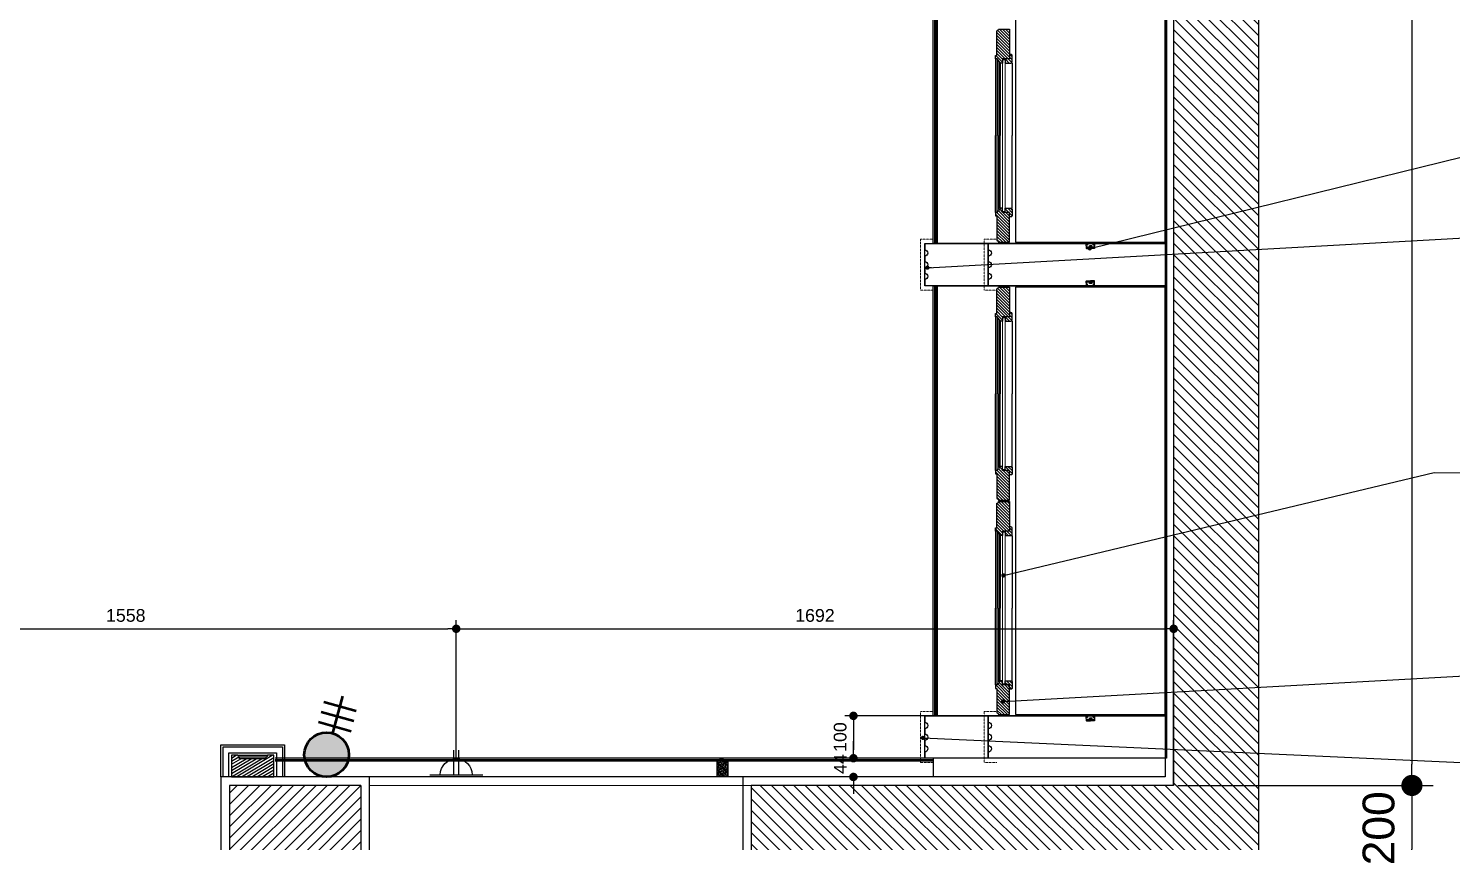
# Model space of a CAD drawing. Header units: inches. Extents: x 274057 to 444617, y 490067 to 635630.
# Drawn here: x 366054 to 369409, y 530494 to 532412 of the extents above; entities that cross this region are included whole.
import ezdxf

# ---------------------------------------------------------------- set-up
doc = ezdxf.new("R2010")
doc.units = ezdxf.units.IN
doc.header["$MEASUREMENT"] = 0
doc.linetypes.add('DASHED2', pattern=[0.375, 0.25, -0.125])
doc.linetypes.add('HIDDEN', pattern=[0.375, 0.25, -0.125])
for name, color, linetype in [('CQ centerline', 8, 'Continuous'), ('CQ Grg Gypsum', 41, 'Continuous'), ('CQ PANEL DIMENSION', 1, 'Continuous'), ('CQ Plaster', 1, 'Continuous'), ('CQ SPOT DETAIL DIMENSION', 9, 'Continuous'), ('CQ Wall plan', 3, 'Continuous'), ('CQ Wood Section', 60, 'Continuous'), ('CQ wood skirting plan', 34, 'Continuous'), ('CQ_callout', 34, 'Continuous'), ('ELECTRICAL', 10, 'Continuous'), ('ID-wall paper', 8, 'Continuous'), ('Layer7', 8, 'Continuous'), ('LIGHT', 4, 'Continuous'), ('WALLS LINE', 5, 'DASHED2'), ('WOOD 02', 32, 'Continuous'), ('Wood SECT', 1, 'Continuous'), ('xref 1st floor$0$CQ Wall hatch_CHB', 8, 'Continuous'), ('xref 1st floor_$0$CQ Wall hatch_CHB', 8, 'Continuous')]:
    doc.layers.add(name, color=color, linetype=linetype)
for name, color, linetype, lineweight in [('CQ Switches and Outlets', 1, 'Continuous', 50), ('CQ wooh hatch', 8, 'HIDDEN', 18), ('Glass', 4, 'Continuous', 0), ('WOOD-HID', 8, 'HIDDEN', 18), ('xref 1st floor_$0$A-GLAZ', 134, 'Continuous', 18)]:
    doc.layers.add(name, color=color, linetype=linetype, lineweight=lineweight)
doc.styles.get("Standard").update_dxf_attribs({"font": 'arial.ttf'})
doc.dimstyles.new('CQ 20', dxfattribs={"dimscale": 0.2, "dimtxt": 150, "dimasz": 100, "dimexe": 100, "dimexo": 20, "dimgap": 80, "dimtad": 1, "dimdec": 0, "dimzin": 0, "dimdsep": 46, "dimtxsty": 'Standard', "dimblk": 'DOT', "dimcen": 100, "dimclrd": 1, "dimclre": 1, "dimclrt": 3, "dimadec": 0, "dimazin": 0, "dimtfac": 1, "dimtdec": 0, "dimtofl": 0, "dimtmove": 0, "dimatfit": 3, "dimfxl": 1, "dimtolj": 1, "dimtzin": 0, "dimlwd": -1, "dimarcsym": 0})
doc.dimstyles.new('CQ 50', dxfattribs={"dimscale": 0.5, "dimtxt": 150, "dimasz": 100, "dimexe": 100, "dimexo": 20, "dimgap": 80, "dimtad": 1, "dimdec": 0, "dimzin": 0, "dimdsep": 46, "dimtxsty": 'Standard', "dimblk": 'DOT', "dimcen": 100, "dimclrd": 250, "dimclre": 250, "dimclrt": 3, "dimadec": 0, "dimazin": 0, "dimtfac": 1, "dimtdec": 0, "dimtofl": 0, "dimtmove": 0, "dimatfit": 3, "dimfxl": 3, "dimtolj": 1, "dimtzin": 0, "dimlwd": -1, "dimarcsym": 0})
doc.dimstyles.get("Standard").update_dxf_attribs({"dimtxt": 0.18, "dimasz": 0.18, "dimexe": 0.18, "dimexo": 0.0625, "dimgap": 0.09, "dimtad": 0, "dimtih": 1, "dimtoh": 1, "dimdec": 4, "dimzin": 0, "dimdsep": 46, "dimtxsty": 'Standard', "dimcen": 0.09, "dimadec": 0, "dimazin": 0, "dimtfac": 1, "dimtdec": 4, "dimtofl": 0, "dimtmove": 0, "dimatfit": 3, "dimfxl": 1, "dimtolj": 1, "dimtzin": 0, "dimarcsym": 0})
pattern_1 = [(31.0285767, (-9711.719, 16696.3715), (-3.22165956, 5.35568947), [])]
pattern_2 = [(45, (20118.3853, -75328.2434), (-3.535533906, 3.535533906), [])]
pattern_3 = [(45, (20104.3854, -75328.2434), (-3.535533906, 3.535533906), [])]
pattern_4 = [(45, (-129664.704, 866902.0205), (4.24264069, -4.24264069), [10, -2]), (45, (-129664.704, 866899.192), (4.24264069, -4.24264069), [6, -1.5, 3, -1.5]), (45, (-129665.411, 866895.6565), (4.24264069, -4.24264069), [10, -2])]

# ---------------------------------------------------------------- blocks, each defined once
blk = doc.blocks.new('ff-15 wall plan')
at = {"layer": 'xref 1st floor$0$CQ Wall hatch_CHB'}
h = blk.add_hatch(dxfattribs=at)
h.set_pattern_fill('ANSI31', color=8, scale=150, angle=90)
h.paths.add_polyline_path([(484777.7, 543135.7), (485452.7, 543135.7), (485452.7, 542468.7), (485652.7, 542468.7), (485652.7, 549898.7), (485452.7, 549898.7), (485452.7, 543336), (484456.7, 543336), (484456.7, 542268.7), (484852.7, 542268.7), (484852.7, 542468.7), (484777.7, 542468.7)])
at = {"layer": 'xref 1st floor_$0$CQ Wall hatch_CHB'}
h = blk.add_hatch(dxfattribs=at)
h.set_pattern_fill('ANSI31,_O', color=8, scale=150)
h.set_pattern_definition([(45, (458002.683, 515592.913), (-13.258252, 13.258252), [])])
h.paths.add_polyline_path([(483536.3, 543336), (483536.3, 543336), (483226.3, 543336), (483226.3, 543136), (483536.3, 543136)])
h.paths.add_polyline_path([(481176.3, 543336), (481176.3, 543136), (480866.3, 543136), (480866.3, 543136), (480866.3, 543201), (480866.3, 543201), (480866.3, 543336)])
at = {"layer": 'CQ Plaster', "elevation": 0}
blk.add_lwpolyline([(484752.7, 549899.1), (484752.7, 549879.1), (485432.7, 549879.1), (485432.7, 543356), (484436.7, 543356), (484436.7, 542248.7), (485652.7, 542248.7)], dxfattribs=at)
at = {"layer": 'CQ Plaster'}
blk.add_lwpolyline([(483556.3, 543336), (483556.3, 543356), (483206.3, 543356), (483206.3, 543116), (483556.3, 543116), (483556.3, 543336)], dxfattribs=at)
at = {"layer": 'CQ Wall plan'}
for p, q in [((485452.7, 549898.7), (485452.7, 543336, 0)), ((485652.7, 549898.7), (485652.7, 542468.7)), ((483226.3, 543336), (483226.3, 543136)), ((483536.3, 543336), (483226.3, 543336)), ((483536.3, 543336), (483536.3, 543136)), ((484456.7, 543336, 0), (484456.7, 542268.7)), ((485452.7, 543336, 0), (484456.7, 543336, 0))]:
    blk.add_line(p, q, dxfattribs=at)
blk.add_lwpolyline([(485452.7, 543336), (485452.7, 543633.7)], dxfattribs=at)
at = {"layer": 'xref 1st floor_$0$A-GLAZ'}
blk.add_line((484456.7, 543336, 0), (483556.3, 543336, 0), dxfattribs=at)
blk = doc.blocks.new('_Dot')
at = {"color": 0, "linetype": 'ByBlock', "lineweight": -2}
blk.add_line((-0.5, 0), (-1, 0), dxfattribs=at)
at = {"color": 0, "linetype": 'ByBlock', "const_width": 0.5}
blk.add_lwpolyline([(-0.25, 0, 1), (0.25, 0, 1)], format="xyb", close=True, dxfattribs=at)
blk = doc.blocks.new('*D625')
at = {"layer": 'CQ Wood Section', "color": 250, "lineweight": -2, "transparency": 16777216}
for p, q in [((368763.9, 537189.2), (369365.8, 537189.2)), ((368763.9, 530626.5), (369365.8, 530626.5))]:
    blk.add_line(p, q, dxfattribs=at)
at = {"layer": 'CQ Wood Section', "color": 250, "transparency": 16777216}
blk.add_line((369315.8, 537139.2), (369315.8, 530676.5), dxfattribs=at)
at = {"layer": 'Defpoints', "color": 0, "transparency": 16777216}
for p in [(368753.9, 537189.2), (368753.9, 530626.5, 0), (369315.8, 530626.5)]:
    blk.add_point(p, dxfattribs=at)
at = {"layer": 'CQ Wood Section', "color": 250, "transparency": 16777216, "xscale": 50, "yscale": 50, "zscale": 50}
for p, rotation in [((369315.8, 537189.2), 90), ((369315.8, 530626.5), 270)]:
    blk.add_blockref('_Dot', p, dxfattribs=dict(at, rotation=rotation))
at = {"layer": 'CQ Wood Section', "color": 3, "transparency": 16777216, "insert": (369237.5, 533907.9), "char_height": 75, "attachment_point": 5, "rotation": 90}
blk.add_mtext('\\A1;6563', dxfattribs=at)
blk = doc.blocks.new('*D626')
at = {"layer": 'CQ Wood Section', "color": 250, "lineweight": -2, "transparency": 16777216}
for p, q in [((368763.9, 530626.5), (369365.8, 530626.5)), ((368763.9, 530426.2), (369365.8, 530426.2))]:
    blk.add_line(p, q, dxfattribs=at)
at = {"layer": 'CQ Wood Section', "color": 250, "transparency": 16777216}
blk.add_line((369315.8, 530576.5), (369315.8, 530476.2), dxfattribs=at)
at = {"layer": 'Defpoints', "color": 0, "transparency": 16777216}
for p in [(368753.9, 530626.5, 0), (368753.9, 530426.2), (369315.8, 530426.2)]:
    blk.add_point(p, dxfattribs=at)
at = {"layer": 'CQ Wood Section', "color": 250, "transparency": 16777216, "xscale": 50, "yscale": 50, "zscale": 50}
for p, rotation in [((369315.8, 530626.5), 90), ((369315.8, 530426.2), 270)]:
    blk.add_blockref('_Dot', p, dxfattribs=dict(at, rotation=rotation))
at = {"layer": 'CQ Wood Section', "color": 3, "transparency": 16777216, "insert": (369237.5, 530525.4), "char_height": 75, "attachment_point": 5, "rotation": 90}
blk.add_mtext('\\A1;200', dxfattribs=at)
blk = doc.blocks.new('*D630')
at = {"layer": 'CQ PANEL DIMENSION', "color": 1, "lineweight": -2, "transparency": 16777216}
for p, q in [((368279.9, 530790.6), (367978.9, 530790.6)), ((368279.9, 530690.6), (367978.9, 530690.6))]:
    blk.add_line(p, q, dxfattribs=at)
at = {"layer": 'CQ PANEL DIMENSION', "color": 1, "transparency": 16777216}
blk.add_line((367998.9, 530770.6), (367998.9, 530710.6), dxfattribs=at)
at = {"layer": 'Defpoints', "color": 0, "transparency": 16777216}
for p in [(368283.9, 530790.6), (367998.9, 530690.6), (368283.9, 530690.6)]:
    blk.add_point(p, dxfattribs=at)
at = {"layer": 'CQ PANEL DIMENSION', "color": 1, "transparency": 16777216, "xscale": 20, "yscale": 20, "zscale": 20}
for p, rotation in [((367998.9, 530790.6), 90), ((367998.9, 530690.6), 270)]:
    blk.add_blockref('_Dot', p, dxfattribs=dict(at, rotation=rotation))
at = {"layer": 'CQ PANEL DIMENSION', "color": 3, "transparency": 16777216, "insert": (367967.6, 530740.6), "char_height": 30, "attachment_point": 5, "rotation": 90}
blk.add_mtext('\\A1;100', dxfattribs=at)
blk = doc.blocks.new('*D631')
at = {"layer": 'CQ PANEL DIMENSION', "color": 1, "transparency": 16777216}
for p, q in [((367998.9, 530710.6), (367998.9, 530730.6)), ((367998.9, 530626.5), (367998.9, 530606.5))]:
    blk.add_line(p, q, dxfattribs=at)
at = {"layer": 'CQ PANEL DIMENSION', "color": 1, "lineweight": -2, "transparency": 16777216}
for p, q in [((368279.9, 530690.6), (367978.9, 530690.6)), ((368309.9, 530646.5), (367978.9, 530646.5))]:
    blk.add_line(p, q, dxfattribs=at)
at = {"layer": 'Defpoints', "color": 0, "transparency": 16777216}
for p in [(368283.9, 530690.6), (367998.9, 530646.5), (368313.9, 530646.5)]:
    blk.add_point(p, dxfattribs=at)
at = {"layer": 'CQ PANEL DIMENSION', "color": 1, "transparency": 16777216, "xscale": 20, "yscale": 20, "zscale": 20}
for p, rotation in [((367998.9, 530690.6), 270), ((367998.9, 530646.5), 90)]:
    blk.add_blockref('_Dot', p, dxfattribs=dict(at, rotation=rotation))
at = {"layer": 'CQ PANEL DIMENSION', "color": 3, "transparency": 16777216, "insert": (367967.9, 530676.9), "char_height": 30, "attachment_point": 5, "rotation": 90}
blk.add_mtext('\\A1;44', dxfattribs=at)
blk = doc.blocks.new('arch molding plan')
at = {"layer": 'CQ centerline'}
h = blk.add_hatch(dxfattribs=at)
h.set_pattern_fill('ANSI31', color=256, scale=50, angle=-13.9714, style=0)
h.set_pattern_definition([(31.0285767, (-11404.87, 16696.3715), (-3.22165956, 5.35568947), [])])
edge = h.paths.add_edge_path()
edge.add_line((364471.7, 530646.5), (364459.2, 530646.5))
edge.add_line((364459.2, 530646.5), (364384.2, 530646.5))
edge.add_line((364384.2, 530646.5), (364371.7, 530646.5))
edge.add_line((364371.7, 530646.5), (364371.7, 530697.5))
edge.add_line((364371.7, 530697.5), (364386.7, 530697.5))
edge.add_arc((364390.7, 530697.5), 4, 180.0003, 269.9993)
edge.add_line((364390.7, 530693.5), (364390.7, 530689.5))
edge.add_line((364390.7, 530689.5), (364452.7, 530689.5))
edge.add_line((364452.7, 530689.5), (364452.7, 530693.5))
edge.add_arc((364452.7, 530697.5), 4, 270.0007, 360.0001)
edge.add_line((364456.7, 530697.5), (364471.7, 530697.5))
edge.add_line((364471.7, 530697.5), (364471.7, 530646.5))
h = blk.add_hatch(dxfattribs=at)
h.set_pattern_fill('ANSI31', color=256, scale=50, angle=-13.9714, style=0)
h.set_pattern_definition(pattern_1)
edge = h.paths.add_edge_path()
edge.add_line((366531.7, 530646.5), (366544.2, 530646.5))
edge.add_line((366544.2, 530646.5), (366619.2, 530646.5))
edge.add_line((366619.2, 530646.5), (366631.7, 530646.5))
edge.add_line((366631.7, 530646.5), (366631.7, 530697.5))
edge.add_line((366631.7, 530697.5), (366616.7, 530697.5))
edge.add_arc((366612.7, 530697.5), 4, 270.0007, 359.9997, ccw=False)
edge.add_line((366612.7, 530693.5), (366612.7, 530689.5))
edge.add_line((366612.7, 530689.5), (366550.7, 530689.5))
edge.add_line((366550.7, 530689.5), (366550.7, 530693.5))
edge.add_arc((366550.7, 530697.5), 4, 179.9999, 269.9993, ccw=False)
edge.add_line((366546.7, 530697.5), (366531.7, 530697.5))
edge.add_line((366531.7, 530697.5), (366531.7, 530646.5))
h = blk.add_hatch(dxfattribs=at)
h.set_pattern_fill('ANSI31', color=256, scale=50, angle=-13.9714, style=0)
h.set_pattern_definition([(31.0285767, (-11871.719, 16696.3715), (-3.22165956, 5.35568947), [])])
edge = h.paths.add_edge_path()
edge.add_line((364371.7, 530406.5), (364384.2, 530406.5))
edge.add_line((364384.2, 530406.5), (364459.2, 530406.5))
edge.add_line((364459.2, 530406.5), (364471.7, 530406.5))
edge.add_line((364471.7, 530406.5), (364471.7, 530355.5))
edge.add_line((364471.7, 530355.5), (364456.7, 530355.5))
edge.add_arc((364452.7, 530355.5), 4, 0.0003, 89.9993)
edge.add_line((364452.7, 530359.5), (364452.7, 530363.5))
edge.add_line((364452.7, 530363.5), (364390.7, 530363.5))
edge.add_line((364390.7, 530363.5), (364390.7, 530359.5))
edge.add_arc((364390.7, 530355.5), 4, 90.0007, 180.0001)
edge.add_line((364386.7, 530355.5), (364371.7, 530355.5))
edge.add_line((364371.7, 530355.5), (364371.7, 530406.5))
h = blk.add_hatch(dxfattribs=at)
h.set_pattern_fill('ANSI31', color=256, scale=50, angle=-13.9714, style=0)
h.set_pattern_definition(pattern_1)
edge = h.paths.add_edge_path()
edge.add_line((366531.7, 530406.5), (366544.2, 530406.5))
edge.add_line((366544.2, 530406.5), (366619.2, 530406.5))
edge.add_line((366619.2, 530406.5), (366631.7, 530406.5))
edge.add_line((366631.7, 530406.5), (366631.7, 530355.5))
edge.add_line((366631.7, 530355.5), (366616.7, 530355.5))
edge.add_arc((366612.7, 530355.5), 4, 0.0003, 89.9993)
edge.add_line((366612.7, 530359.5), (366612.7, 530363.5))
edge.add_line((366612.7, 530363.5), (366550.7, 530363.5))
edge.add_line((366550.7, 530363.5), (366550.7, 530359.5))
edge.add_arc((366550.7, 530355.5), 4, 90.0007, 180.0001)
edge.add_line((366546.7, 530355.5), (366531.7, 530355.5))
edge.add_line((366531.7, 530355.5), (366531.7, 530406.5))
for p, q in [((364456.7, 530697.5, 0), (364386.7, 530697.5, 0)), ((364390.7, 530693.5, 0), (364452.7, 530693.5, 0)), ((366546.7, 530697.5, 0), (366616.7, 530697.5, 0)), ((366612.7, 530693.5, 0), (366550.7, 530693.5, 0)), ((364386.7, 530355.5, 0), (364456.7, 530355.5, 0)), ((364452.7, 530359.5, 0), (364390.7, 530359.5, 0)), ((366546.7, 530355.5, 0), (366616.7, 530355.5, 0)), ((366612.7, 530359.5, 0), (366550.7, 530359.5, 0))]:
    blk.add_line(p, q, dxfattribs=at)
at = {"layer": 'CQ Wood Section', "ltscale": 1000, "elevation": 0}
for points in [[(364471.7, 530646.5), (364459.2, 530646.5), (364459.2, 530646.5), (364384.2, 530646.5), (364384.2, 530646.5), (364371.7, 530646.5), (364371.7, 530697.5), (364386.7, 530697.5, 0.414209), (364390.7, 530693.5), (364390.7, 530689.5), (364452.7, 530689.5), (364452.7, 530693.5, 0.414211), (364456.7, 530697.5), (364471.7, 530697.5), (364471.7, 530646.5)], [(366531.7, 530646.5), (366544.2, 530646.5), (366544.2, 530646.5), (366619.2, 530646.5), (366619.2, 530646.5), (366631.7, 530646.5), (366631.7, 530697.5), (366616.7, 530697.5, -0.414209), (366612.7, 530693.5), (366612.7, 530689.5), (366550.7, 530689.5), (366550.7, 530693.5, -0.414211), (366546.7, 530697.5), (366531.7, 530697.5), (366531.7, 530646.5)], [(364371.7, 530406.5), (364384.2, 530406.5), (364384.2, 530406.5), (364459.2, 530406.5), (364459.2, 530406.5), (364471.7, 530406.5), (364471.7, 530355.5), (364456.7, 530355.5, 0.414209), (364452.7, 530359.5), (364452.7, 530363.5), (364390.7, 530363.5), (364390.7, 530359.5, 0.414211), (364386.7, 530355.5), (364371.7, 530355.5), (364371.7, 530406.5)], [(366531.7, 530406.5), (366544.2, 530406.5), (366544.2, 530406.5), (366619.2, 530406.5), (366619.2, 530406.5), (366631.7, 530406.5), (366631.7, 530355.5), (366616.7, 530355.5, 0.414209), (366612.7, 530359.5), (366612.7, 530363.5), (366550.7, 530363.5), (366550.7, 530359.5, 0.414211), (366546.7, 530355.5), (366531.7, 530355.5), (366531.7, 530406.5)]]:
    blk.add_lwpolyline(points, format="xyb", dxfattribs=at)
at = {"layer": 'CQ wood skirting plan', "elevation": 0}
for points in [[(364496.7, 530646.5), (364496.7, 530722.5), (364346.7, 530722.5), (364346.7, 530646.5)], [(364491.7, 530646.5), (364491.7, 530717.5), (364351.7, 530717.5), (364351.7, 530646.5)], [(366506.7, 530646.5), (366506.7, 530722.5), (366656.7, 530722.5), (366656.7, 530646.5)], [(366511.7, 530646.5), (366511.7, 530717.5), (366651.7, 530717.5), (366651.7, 530646.5)], [(364477.7, 530646.5), (364477.7, 530703.5), (364365.7, 530703.5), (364365.7, 530646.5)], [(366525.7, 530646.5), (366525.7, 530703.5), (366637.7, 530703.5), (366637.7, 530646.5)], [(364346.7, 530406.5), (364346.7, 530330.5), (364496.7, 530330.5), (364496.7, 530406.5)], [(364351.7, 530406.5), (364351.7, 530335.5), (364491.7, 530335.5), (364491.7, 530406.5)], [(364365.7, 530406.5), (364365.7, 530349.5), (364477.7, 530349.5), (364477.7, 530406.5)], [(366506.7, 530406.5), (366506.7, 530330.5), (366656.7, 530330.5), (366656.7, 530406.5)], [(366511.7, 530406.5), (366511.7, 530335.5), (366651.7, 530335.5), (366651.7, 530406.5)], [(366525.7, 530406.5), (366525.7, 530349.5), (366637.7, 530349.5), (366637.7, 530406.5)]]:
    blk.add_lwpolyline(points, dxfattribs=at)
blk = doc.blocks.new('2 gong outlet')
at = {"layer": 'ELECTRICAL'}
for p, q in [((-27969.9, 39017.2), (-27969.9, 39133.5)), ((-27946.5, 39017.2), (-27946.5, 39133.5)), ((-27832.8, 39017.2), (-28082.8, 39017.2))]:
    blk.add_line(p, q, dxfattribs=at)
blk.add_arc((-27957.8, 39017.2), 75, 0, 180, dxfattribs=at)
blk = doc.blocks.new('*D632')
at = {"layer": 'CQ SPOT DETAIL DIMENSION', "color": 1, "lineweight": -2, "transparency": 16777216}
for p, q in [((365503.9, 530634.5), (365503.9, 531016)), ((367062.3, 530693), (367062.3, 531016))]:
    blk.add_line(p, q, dxfattribs=at)
at = {"layer": 'CQ SPOT DETAIL DIMENSION', "color": 1, "transparency": 16777216}
blk.add_line((365523.9, 530996), (367042.3, 530996), dxfattribs=at)
at = {"layer": 'Defpoints', "color": 0, "transparency": 16777216}
for p in [(367062.3, 530996), (367062.3, 530689, 0), (365503.9, 530630.5)]:
    blk.add_point(p, dxfattribs=at)
at = {"layer": 'CQ SPOT DETAIL DIMENSION', "color": 1, "transparency": 16777216, "xscale": 20, "yscale": 20, "zscale": 20, "rotation": 180}
blk.add_blockref('_Dot', (365503.9, 530996), dxfattribs=at)
at = {"layer": 'CQ SPOT DETAIL DIMENSION', "color": 1, "transparency": 16777216, "xscale": 20, "yscale": 20, "zscale": 20}
blk.add_blockref('_Dot', (367062.3, 530996), dxfattribs=at)
at = {"layer": 'CQ SPOT DETAIL DIMENSION', "color": 3, "transparency": 16777216, "insert": (366283.1, 531027.3), "char_height": 30, "attachment_point": 5}
blk.add_mtext('\\A1;1558', dxfattribs=at)
blk = doc.blocks.new('*D633')
at = {"layer": 'CQ SPOT DETAIL DIMENSION', "color": 1, "lineweight": -2, "transparency": 16777216}
for p, q in [((367062.3, 530693), (367062.3, 531016)), ((368753.9, 530630.5), (368753.9, 531016))]:
    blk.add_line(p, q, dxfattribs=at)
at = {"layer": 'CQ SPOT DETAIL DIMENSION', "color": 1, "transparency": 16777216}
blk.add_line((367082.3, 530996), (368733.9, 530996), dxfattribs=at)
at = {"layer": 'Defpoints', "color": 0, "transparency": 16777216}
for p in [(368753.9, 530996), (367062.3, 530689, 0), (368753.9, 530626.5, 0)]:
    blk.add_point(p, dxfattribs=at)
at = {"layer": 'CQ SPOT DETAIL DIMENSION', "color": 1, "transparency": 16777216, "xscale": 20, "yscale": 20, "zscale": 20, "rotation": 180}
blk.add_blockref('_Dot', (367062.3, 530996), dxfattribs=at)
at = {"layer": 'CQ SPOT DETAIL DIMENSION', "color": 1, "transparency": 16777216, "xscale": 20, "yscale": 20, "zscale": 20}
blk.add_blockref('_Dot', (368753.9, 530996), dxfattribs=at)
at = {"layer": 'CQ SPOT DETAIL DIMENSION', "color": 3, "transparency": 16777216, "insert": (367908.1, 531027.3), "char_height": 30, "attachment_point": 5}
blk.add_mtext('\\A1;1692', dxfattribs=at)
blk = doc.blocks.new('cabinet 80 framed glass door')
at = {"layer": 'Layer7'}
h = blk.add_hatch(dxfattribs=at)
h.set_pattern_fill('ANSI31', color=256, scale=40)
h.set_pattern_definition(pattern_2)
h.paths.add_polyline_path([(352338.8, 505867.2), (352338.8, 505864.2), (352346.8, 505864.2), (352346.8, 505868.2, 0.414214), (352350.8, 505872.2), (352353.8, 505872.2, -0.414214), (352356.8, 505875.2), (352356.8, 505880.7), (352346.8, 505880.7), (352346.8, 505886.7), (352346.8, 505897.2), (352336.8, 505897.2), (352276.8, 505897.2), (352276.8, 505871.2, -0.397359), (352280.8, 505867.2)])
h = blk.add_hatch(dxfattribs=at)
h.set_pattern_fill('ANSI31', color=256, scale=40)
h.set_pattern_definition(pattern_3)
h.paths.add_polyline_path([(352346.8, 505903.2), (352339.8, 505903.2, 0.414214), (352336.8, 505900.2), (352336.8, 505897.2), (352346.8, 505897.2), (352346.8, 505886.7), (352356.8, 505886.7), (352356.8, 505897.2), (352356.8, 505900.2, 0.414214), (352353.8, 505903.2)])
h = blk.add_hatch(dxfattribs=at)
h.set_pattern_fill('ANSI31', color=256, scale=40)
h.set_pattern_definition(pattern_3)
h.paths.add_polyline_path([(352702.5, 505903.2, 0.414214), (352699.5, 505900.2), (352699.5, 505897.2), (352699.5, 505886.7), (352709.5, 505886.7), (352709.5, 505897.2), (352719.5, 505897.2), (352719.5, 505900.2, 0.414214), (352716.5, 505903.2), (352709.5, 505903.2)])
h = blk.add_hatch(dxfattribs=at)
h.set_pattern_fill('ANSI31', color=256, scale=40)
h.set_pattern_definition(pattern_2)
h.paths.add_polyline_path([(352775.5, 505867.2, -0.397359), (352779.5, 505871.2), (352779.5, 505897.2), (352709.5, 505897.2), (352709.5, 505886.7), (352709.5, 505880.7), (352699.5, 505880.7), (352699.5, 505875.2, -0.414214), (352702.5, 505872.2), (352705.5, 505872.2, 0.414214), (352709.5, 505868.2), (352709.5, 505864.2), (352717.5, 505864.2), (352717.5, 505867.2)])
at = {"color": 8, "elevation": 0.1}
for points in [[(352356.8, 505903), (352528.1, 505903)], [(352699.5, 505903), (352528.1, 505903)], [(352346.8, 505868.2), (352528.1, 505868.2)], [(352346.8, 505864.2), (352528.1, 505864.2)], [(352353.8, 505872.2), (352528.1, 505872.2)], [(352356.8, 505875.2), (352528.1, 505875.2)], [(352699.5, 505875.2), (352528.1, 505875.2)], [(352702.5, 505872.2), (352528.1, 505872.2)], [(352709.5, 505868.2), (352528.1, 505868.2)], [(352709.5, 505864.2), (352528.1, 505864.2)]]:
    blk.add_lwpolyline(points, dxfattribs=at)
at = {"layer": 'Glass', "color": 4, "elevation": 0.1}
for points in [[(352528.1, 505886.7), (352349.4, 505886.7), (352349.4, 505880.7), (352528.1, 505880.7)], [(352528.1, 505886.7), (352706.8, 505886.7), (352706.8, 505880.7), (352528.1, 505880.7)]]:
    blk.add_lwpolyline(points, dxfattribs=at)
at = {"layer": 'Wood SECT', "elevation": 0.1}
for points in [[(352356.8, 505880.7), (352356.8, 505875.2, 0.414214), (352353.8, 505872.2), (352350.8, 505872.2, -0.414214), (352346.8, 505868.2), (352346.8, 505864.2), (352338.8, 505864.2), (352338.8, 505867.2), (352280.8, 505867.2, 0.397359), (352276.8, 505871.2), (352276.8, 505897.2), (352346.8, 505897.2), (352346.8, 505886.7), (352346.8, 505886.7), (352346.8, 505880.7)], [(352699.5, 505880.7), (352699.5, 505875.2, -0.414214), (352702.5, 505872.2), (352705.5, 505872.2, 0.414214), (352709.5, 505868.2), (352709.5, 505864.2), (352717.5, 505864.2), (352717.5, 505867.2), (352775.5, 505867.2, -0.397359), (352779.5, 505871.2), (352779.5, 505897.2), (352709.5, 505897.2), (352709.5, 505886.7), (352709.5, 505886.7), (352709.5, 505880.7)]]:
    blk.add_lwpolyline(points, format="xyb", close=True, dxfattribs=at)
for points in [[(352346.8, 505886.7), (352356.8, 505886.7), (352356.8, 505897.2), (352356.8, 505900.2, 0.414214), (352353.8, 505903.2), (352346.8, 505903.2), (352339.8, 505903.2, 0.414214), (352336.8, 505900.2), (352336.8, 505897.2), (352346.8, 505897.2), (352346.8, 505886.7), (352356.8, 505886.7)], [(352709.5, 505886.7), (352699.5, 505886.7), (352699.5, 505897.2), (352699.5, 505900.2, -0.414214), (352702.5, 505903.2), (352709.5, 505903.2), (352716.5, 505903.2, -0.414214), (352719.5, 505900.2), (352719.5, 505897.2), (352709.5, 505897.2), (352709.5, 505886.7), (352699.5, 505886.7)]]:
    blk.add_lwpolyline(points, format="xyb", dxfattribs=at)
blk = doc.blocks.new('Hera-LED-IN Stick FR')
at = {"layer": 'LIGHT'}
for points in [[(279110.6, -180998.9), (279110.6, -180998), (279110.4, -180998), (279110.4, -180997), (279110.6, -180997), (279110.6, -180994.5, -0.409431), (279111.3, -180993.8), (279120.3, -180993.8)], [(279111.8, -180997.5), (279111.8, -180995.8), (279111.4, -180995.8), (279111.4, -180995.4, -0.418441), (279111.8, -180995), (279116, -180994.9), (279116, -180996.1, 1), (279116.7, -180996.1), (279116.7, -180994.9), (279120.3, -180994.9)], [(279129.9, -180998.9), (279129.9, -180998), (279130.1, -180998), (279130.1, -180997), (279129.9, -180997), (279129.9, -180994.5, 0.409431), (279129.2, -180993.8), (279120.3, -180993.8)], [(279128.8, -180997.5), (279128.8, -180995.8), (279129.1, -180995.8), (279129.1, -180995.4, 0.418441), (279128.7, -180995), (279124.6, -180994.9), (279124.6, -180996.1, -1), (279123.8, -180996.1), (279123.8, -180994.9), (279120.3, -180994.9)], [(279110.5, -181005.7), (279110.5, -180999.9, -0.315372), (279112.3, -180997.3), (279116.6, -180997.3), (279116.6, -180999.6, 0.430061), (279117.2, -181000.2), (279121.7, -181000.2, 1), (279121.7, -180998.7), (279119.1, -180998.7, -0.431722), (279118.6, -180998.2), (279118.6, -180997.3), (279128, -180997.3), (279128.3, -180997.3, -0.315372), (279130.1, -180999.9), (279130.1, -181005.7)]]:
    blk.add_lwpolyline(points, format="xyb", dxfattribs=at)
blk.add_lwpolyline([(279111.9, -181006.8), (279128.7, -181006.8), (279132.3, -181006.5), (279132.3, -181005.7), (279108.3, -181005.7), (279108.3, -181006.5), (279111.9, -181006.8)], close=True, dxfattribs=at)
for centre in [(279112.7, -181002.6), (279127.8, -181002.6)]:
    blk.add_circle(centre, 0.999, dxfattribs=at)
blk = doc.blocks.new('FF-15 Cabinet plan A rev')
at = {"layer": 'CQ Grg Gypsum', "elevation": 0}
blk.add_lwpolyline([(388341.6, 531898.9), (388491.6, 531898.9), (388491.6, 531798.9), (388341.6, 531798.9)], close=True, dxfattribs=at)
at = {"layer": 'WOOD 02'}
for p, q in [((388365.6, 531898.9, 0), (388365.6, 532913.3, 0)), ((388368.6, 531898.9, 0), (388368.6, 532913.3, 0)), ((388371.6, 531898.9, 0), (388371.6, 532913.3, 0)), ((388365.6, 530784.5, 0), (388365.6, 531798.9, 0)), ((388368.6, 530784.5, 0), (388368.6, 531798.9, 0)), ((388371.6, 530784.5, 0), (388371.6, 531798.9, 0))]:
    blk.add_line(p, q, dxfattribs=at)
at = {"layer": 'WOOD 02', "elevation": 0}
for points in [[(388911.6, 532913.3), (388911.6, 531898.9), (388361.6, 531898.9), (388361.6, 532913.3)], [(388908.6, 532910.3), (388555.8, 532910.3), (388555.8, 531901.9), (388908.6, 531901.9)], [(388491.6, 531898.9), (388911.6, 531898.9), (388911.6, 531798.9), (388491.6, 531798.9)], [(388911.6, 531798.9), (388911.6, 530784.5), (388361.6, 530784.5), (388361.6, 531798.9)], [(388908.6, 531795.9), (388555.8, 531795.9), (388555.8, 530787.5), (388908.6, 530787.5)], [(388341.6, 530784.5), (388491.6, 530784.5), (388491.6, 530684.5), (388341.6, 530684.5)], [(388491.6, 530784.5), (388911.6, 530784.5), (388911.6, 530684.5), (388491.6, 530684.5)]]:
    blk.add_lwpolyline(points, close=True, dxfattribs=at)
at = {"layer": 'Wood SECT', "elevation": 0}
for points in [[(388341.6, 531898.9), (388341.6, 531883.9, -1), (388341.6, 531868.9), (388341.6, 531856.4, -1), (388341.6, 531841.4), (388341.6, 531828.9, -1), (388341.6, 531813.9), (388341.6, 531798.9)], [(388491.6, 531898.9), (388491.6, 531883.9, -1), (388491.6, 531868.9), (388491.6, 531856.4, -1), (388491.6, 531841.4), (388491.6, 531828.9, -1), (388491.6, 531813.9), (388491.6, 531798.9)], [(388341.6, 530784.5), (388341.6, 530769.5, -1), (388341.6, 530754.5), (388341.6, 530742, -1), (388341.6, 530727), (388341.6, 530714.5, -1), (388341.6, 530699.5), (388341.6, 530684.5)], [(388491.6, 530784.5), (388491.6, 530769.5, -1), (388491.6, 530754.5), (388491.6, 530742, -1), (388491.6, 530727), (388491.6, 530714.5, -1), (388491.6, 530699.5), (388491.6, 530684.5)]]:
    blk.add_lwpolyline(points, format="xyb", dxfattribs=at)
at = {"layer": 'WOOD-HID', "elevation": 0}
for points in [[(388361.6, 531788.9), (388331.6, 531788.9), (388331.6, 531908.9), (388361.6, 531908.9)], [(388511.6, 531908.9), (388481.6, 531908.9), (388481.6, 531788.9), (388511.6, 531788.9)], [(388361.6, 530674.5), (388331.6, 530674.5), (388331.6, 530794.5), (388361.6, 530794.5)], [(388511.6, 530794.5), (388481.6, 530794.5), (388481.6, 530674.5), (388511.6, 530674.5)]]:
    blk.add_lwpolyline(points, dxfattribs=at)
at = {"layer": 'CQ Grg Gypsum', "rotation": 270}
for p in [(-117355.4, 884681.4, -0.1), (-117355.4, 884072.7, -0.1), (-117355.4, 883567, -0.1)]:
    blk.add_blockref('cabinet 80 framed glass door', p, dxfattribs=at)
at = {"layer": 'WALLS LINE', "color": 1, "rotation": 180}
for p in [(667852.5, 350893.2, 0), (667852.5, 349778.8, 0)]:
    blk.add_blockref('Hera-LED-IN Stick FR', p, dxfattribs=at)
at = {"layer": 'WALLS LINE', "color": 1, "xscale": -1}
blk.add_blockref('Hera-LED-IN Stick FR', (667852.5, 712804.6, 0), dxfattribs=at)

msp = doc.modelspace()

# ---------------------------------------------------------------- hatches: boundary and pattern name
at = {"layer": 'CQ Switches and Outlets'}
msp.add_hatch(color=2, dxfattribs=at).paths.add_polyline_path([(366704, 530699, 1), (366809, 530699, 1)])
at = {"layer": 'CQ wooh hatch'}
h = msp.add_hatch(dxfattribs=at)
h.set_pattern_fill('GOST_WOOD', color=256, angle=-45, style=0)
h.set_pattern_definition(pattern_4)
edge = h.paths.add_edge_path()
edge.add_line((367702.8, 530646.5), (367677.8, 530646.5))
edge.add_line((367677.8, 530646.5), (367677.8, 530683.6))
edge.add_arc((367677.8, 530686.6), 3, 630, 720)
edge.add_line((367680.8, 530686.6), (367683.8, 530686.6))
edge.add_arc((367687.8, 530686.6), 4, 360, 540, ccw=False)
edge.add_line((367691.8, 530686.6), (367694.8, 530686.6))
edge.add_arc((367697.8, 530686.6), 3, 540, 630)
edge.add_line((367697.8, 530683.6), (367702.8, 530683.6))
edge.add_line((367702.8, 530683.6), (367702.8, 530646.5))
h = msp.add_hatch(dxfattribs=at)
h.set_pattern_fill('GOST_WOOD', color=256, angle=-45, style=0)
h.set_pattern_definition(pattern_4)
edge = h.paths.add_edge_path()
edge.add_line((367702.8, 530646.5), (367677.8, 530646.5))
edge.add_line((367677.8, 530646.5), (367677.8, 530683.6))
edge.add_arc((367677.8, 530686.6), 3, 630, 720)
edge.add_line((367680.8, 530686.6), (367683.8, 530686.6))
edge.add_arc((367687.8, 530686.6), 4, 360, 540, ccw=False)
edge.add_line((367691.8, 530686.6), (367694.8, 530686.6))
edge.add_arc((367697.8, 530686.6), 3, 540, 630)
edge.add_line((367697.8, 530683.6), (367702.8, 530683.6))
edge.add_line((367702.8, 530683.6), (367702.8, 530646.5))

# ---------------------------------------------------------------- linework, layer by layer
at = {"layer": 'CQ Switches and Outlets', "color": 2}
msp.add_line((366794.4, 530836.9, 0), (366770.4, 530749.6, 0), dxfattribs=at)
at = {"layer": 'CQ Switches and Outlets', "color": 2, "elevation": 0}
for points in [[(366749.8, 530823.8), (366826.7, 530802.4)], [(366743.7, 530800), (366820.6, 530778.6)], [(366737.6, 530776.2), (366814.5, 530754.8)]]:
    msp.add_lwpolyline(points, dxfattribs=at)
at = {"layer": 'CQ Switches and Outlets', "color": 2}
msp.add_circle((366756.5, 530699, 0), 52.5, dxfattribs=at)
at = {"layer": 'CQ Wood Section', "ltscale": 1000}
msp.add_line((367705.7, 530646.5, 0.2), (367677.8, 530646.5, 0), dxfattribs=at)
at = {"layer": 'CQ Wood Section', "elevation": 0}
for points in [[(368186.9, 530690.6), (366635.3, 530690.6)], [(368186.9, 530690.6), (368186.9, 530646.5), (366635.3, 530646.5)], [(368186.9, 530686.6), (366635.3, 530686.6)], [(368186.9, 530683.6), (366635.3, 530683.6)]]:
    msp.add_lwpolyline(points, dxfattribs=at)
at = {"layer": 'CQ Wood Section', "ltscale": 1000, "elevation": 0}
msp.add_lwpolyline([(367677.8, 530646.5), (367677.8, 530683.6, 0.414214), (367680.8, 530686.6), (367683.8, 530686.6, -1), (367691.8, 530686.6), (367694.8, 530686.6, 0.414214), (367697.8, 530683.6), (367702.8, 530683.6), (367702.8, 530646.5)], format="xyb", dxfattribs=at)

# ---------------------------------------------------------------- block references
at = {"layer": 'CQ Grg Gypsum'}
msp.add_blockref('FF-15 Cabinet plan A rev', (-20174.7, 6, 0), dxfattribs=at)
at = {"layer": 'CQ Wood Section'}
msp.add_blockref('arch molding plan', (0.8, 0), dxfattribs=at)
at = {"layer": 'ELECTRICAL', "xscale": -0.4999999999999999, "yscale": 0.4999999999999999, "zscale": 0.4999999999999999, "rotation": 359.9999999999999}
msp.add_blockref('2 gong outlet', (353083.4, 511142.9, 0), dxfattribs=at)
at = {"layer": 'ID-wall paper'}
msp.add_blockref('ff-15 wall plan', (-116698.8, -12709.4, 0), dxfattribs=at)

# ---------------------------------------------------------------- dimensions: what is measured, and where the dimension line sits
at = {"layer": 'CQ PANEL DIMENSION'}
dim = msp.add_linear_dim(base=(367998.9, 530690.6), p1=(368283.9, 530790.6), p2=(368283.9, 530690.6), angle=90, dimstyle='CQ 20', override={"dimtmove": 1}, dxfattribs=at)
dim.commit()
dim.dimension.update_dxf_attribs({"geometry": '*D630', "text_midpoint": (367967.6, 530740.6)})
dim = msp.add_linear_dim(base=(367998.9, 530646.5), p1=(368283.9, 530690.6), p2=(368313.9, 530646.5), angle=90, dimstyle='CQ 20', override={"dimtmove": 1}, dxfattribs=at)
dim.commit()
dim.dimension.update_dxf_attribs({"geometry": '*D631', "text_midpoint": (367998.9, 530676.9), "dimtype": 160})
at = {"layer": 'CQ SPOT DETAIL DIMENSION'}
for base, p1, p2, picture, middle in [((367062.3, 530996), (365503.9, 530630.5), (367062.3, 530689, 0), '*D632', (366283.1, 531027.3)), ((368753.9, 530996), (367062.3, 530689, 0), (368753.9, 530626.5, 0), '*D633', (367908.1, 531027.3))]:
    dim = msp.add_linear_dim(base=base, p1=p1, p2=p2, dimstyle='CQ 20', override={"dimtmove": 1}, dxfattribs=at)
    dim.commit()
    dim.dimension.update_dxf_attribs({"geometry": picture, "text_midpoint": middle})
at = {"layer": 'CQ Wood Section'}
dim = msp.add_linear_dim(base=(369315.8, 530626.5), p1=(368753.9, 537189.2), p2=(368753.9, 530626.5, 0), angle=90, dimstyle='CQ 50', override={"dimtmove": 1}, dxfattribs=at)
dim.commit()
dim.dimension.update_dxf_attribs({"geometry": '*D625', "text_midpoint": (369237.5, 533907.9)})
dim = msp.add_linear_dim(base=(369315.8, 530426.2), p1=(368753.9, 530626.5, 0), p2=(368753.9, 530426.2), angle=90, dimstyle='CQ 50', override={"dimtmove": 1}, dxfattribs=at)
dim.commit()
dim.dimension.update_dxf_attribs({"geometry": '*D626', "text_midpoint": (369315.8, 530525.4), "dimtype": 160})

# ---------------------------------------------------------------- leaders
at = {"layer": 'CQ_callout'}
for points in [[(368556.1, 531893.3), (370061.7, 532263.8), (370514.5, 532263.8)], [(368173.3, 531847.8), (370061.7, 531952.9), (370514.5, 531952.9)], [(368352.4, 531121.9), (369368.5, 531364.3), (370514.3, 531361.7)], [(368351.7, 530824.6), (370240.1, 530929.7), (370517.5, 530929.7)], [(368162.7, 530738.6), (370191.7, 530645.5), (370515.8, 530645.5)]]:
    msp.add_leader(points, dimstyle='Standard', override={"dimasz": 10, "dimldrblk": 'Dot', "dimfxl": 0.1, "dimarcsym": 2}, dxfattribs=at)

doc.saveas('drawing.dxf')
